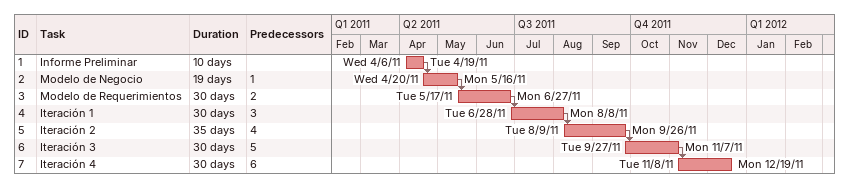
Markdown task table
| ID | Task | Duration | Start | Finish | Predecessors |
|---|---|---|---|---|---|
| 1 | Informe Preliminar | 10d | 2011-04-06 | 2011-04-19 |  |
| 2 | Modelo de Negocio | 19d | 2011-04-20 | 2011-05-16 | 1 |
| 3 | Modelo de Requerimientos | 30d | 2011-05-17 | 2011-06-27 | 2 |
| 4 | Iteración 1 | 30d | 2011-06-28 | 2011-08-08 | 3 |
| 5 | Iteración 2 | 35d | 2011-08-09 | 2011-09-26 | 4 |
| 6 | Iteración 3 | 30d | 2011-09-27 | 2011-11-07 | 5 |
| 7 | Iteración 4 | 30d | 2011-11-08 | 2011-12-19 | 6 |
